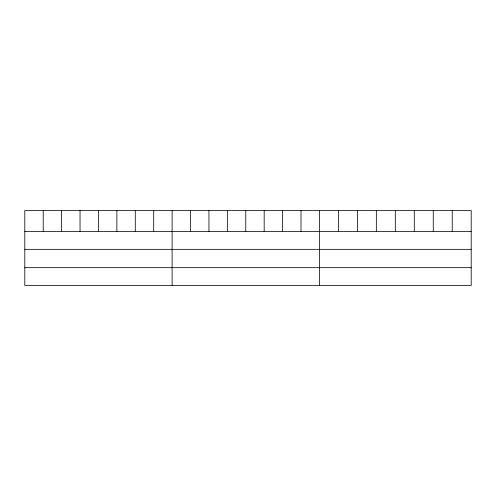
<?xml version="1.0" encoding="UTF-8"?>
<svg xmlns="http://www.w3.org/2000/svg" width="496" height="496" viewBox="0 0 496 496"><rect width="100%" height="100%" fill="white"/><g stroke="black" fill="none" stroke-linecap="round" stroke-linejoin="round"><path stroke-width="0.74" d="M471.2 249.339L471.2 210.54L24.8 210.54L24.8 285.46L471.2 285.46L471.2 249.339L24.8 249.339M24.8 231.551L471.2 231.551M24.8 267.673L471.2 267.673M452.228 210.54L452.228 231.551M433.256 210.54L433.256 231.551M414.284 210.54L414.284 231.551M395.312 210.54L395.312 231.551M376.34 210.54L376.34 231.551M357.368 210.54L357.368 231.551M338.396 210.54L338.396 231.551M319.424 210.54L319.424 285.46M301.01 210.54L301.01 231.551M282.596 210.54L282.596 231.551M264.182 210.54L264.182 231.551M245.768 210.54L245.768 231.551M227.354 210.54L227.354 231.551M208.94 210.54L208.94 231.551M190.526 210.54L190.526 231.551M172.112 210.54L172.112 285.46M153.698 210.54L153.698 231.551M135.284 210.54L135.284 231.551M116.87 210.54L116.87 231.551M98.456 210.54L98.456 231.551M80.042 210.54L80.042 231.551M61.628 210.54L61.628 231.551M43.214 210.54L43.214 231.551"/></g></svg>
